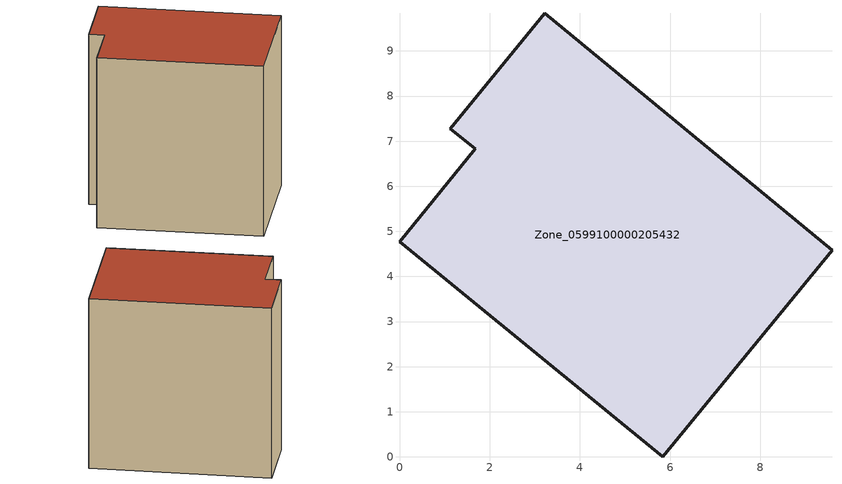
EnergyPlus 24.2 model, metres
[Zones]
Zone_0599100000205432
 floor ground (C_G): 3.22,9.84 9.59,4.58 5.84,0 0,4.77 1.68,6.83 1.13,7.28 z0
 wall outside (C_F): 5.84,0 9.59,4.58 3.22,9.84 1.13,7.28 1.68,6.83 0,4.77 5.84,0 z0:8.26
 roof outside (C_R): 9.59,4.58 3.22,9.84 1.13,7.28 1.68,6.83 0,4.77 5.84,0 z8.26
[BUILDING]
Pand.0599100000205432: North Axis=0; Terrain=City; Loads Convergence Tolerance Value=0.04; Temperature Convergence Tolerance Value=0.4; Solar Distribution=FullExterior; Maximum Number of Warmup Days=25; Minimum Number of Warmup Days=1
[Site:Location]
Rotterdam.The.Hague.AP_ZH_NLD Design_Conditions: Latitude=51.96; Longitude=4.45; Time Zone=1; Elevation=-4.5
[SITE:GROUNDTEMPERATURE:BUILDINGSURFACE]
18, 18, 18, 18, 18, 18, 18, 18, 18, 18, 18, 18
[MATERIAL] Thermal Absorptance=0.9; Solar Absorptance=0.7; Visible Absorptance=0.7
Name | Roughness | Thickness | Conductivity | Density | Specific Heat
G.TI.1946-1964 | MediumSmooth | 0.15 | 1 | 540 | 1210
F.TI.1946-1964 | Rough | 0.3 | 0.857143 | 1920 | 840
R.TI.1946-1964 | MediumRough | 0.2 | 0.277778 | 1500 | 1000
[CONSTRUCTION]
C_G: G.TI.1946-1964
C_F: F.TI.1946-1964
C_R: R.TI.1946-1964
[ZONE]
Zone_0599100000205432: Type=1; Multiplier=1; Ceiling Height=Autocalculate; Volume=Autocalculate; Floor Area=autocalculate; Part of Total Floor Area=Yes
[ZONEINFILTRATION:DESIGNFLOWRATE]
Infil_Zone_0599100000205432: Zone or ZoneList or Space or SpaceList=Zone_0599100000205432; Schedule=AlwaysOn; Design Flow Rate Calculation Method=Flow/Area; Flow Rate per Floor Area=0.003; Constant Term Coefficient=1; Temperature Term Coefficient=0; Velocity Term Coefficient=0; Velocity Squared Term Coefficient=0
[HVACTEMPLATE:ZONE:IDEALLOADSAIRSYSTEM]
Zone_0599100000205432: Maximum Heating Supply Air Temperature=50; Minimum Cooling Supply Air Temperature=13; Maximum Heating Supply Air Humidity Ratio=0.0156; Minimum Cooling Supply Air Humidity Ratio=0.0077; Heating Limit=NoLimit; Cooling Limit=NoLimit; Dehumidification Control Type=ConstantSensibleHeatRatio; Cooling Sensible Heat Ratio=0.7; Dehumidification Setpoint=60; Humidification Control Type=None; Humidification Setpoint=30; Outdoor Air Method=None; Outdoor Air Flow Rate per Person=0.00944; Outdoor Air Flow Rate per Zone Floor Area=0; Outdoor Air Flow Rate per Zone=0; Demand Controlled Ventilation Type=None; Outdoor Air Economizer Type=NoEconomizer; Heat Recovery Type=None; Sensible Heat Recovery Effectiveness=0.7; Latent Heat Recovery Effectiveness=0.65
[ZONECONTROL:THERMOSTAT]
ThermostatControl_Zone_0599100000205432: Zone or ZoneList=Zone_0599100000205432; Control Type Schedule=DualSetpointControlType; Control 1=Thermostat_Zone_0599100000205432; Temperature Difference Between Cutout And Setpoint=0
[THERMOSTATSETPOINT:DUALSETPOINT]
Thermostat_Zone_0599100000205432: Heating Setpoint Temperature Schedule=HeatingSetpoint_Zone_0599100000205432; Cooling Setpoint Temperature Schedule=CoolingSetpoint_Zone_0599100000205432
[SCHEDULE:COMPACT]
HeatingSetpoint_Zone_0599100000205432: Through: 12/31, For: AllDays, Until: 24:00, 21
CoolingSetpoint_Zone_0599100000205432: Through: 12/31, For: AllDays, Until: 24:00, 24
DualSetpointControlType: Through: 12/31, For: AllDays, Until: 24:00, 4
AlwaysOn: Through: 12/31, For: AllDays, Until: 24:00, 1
